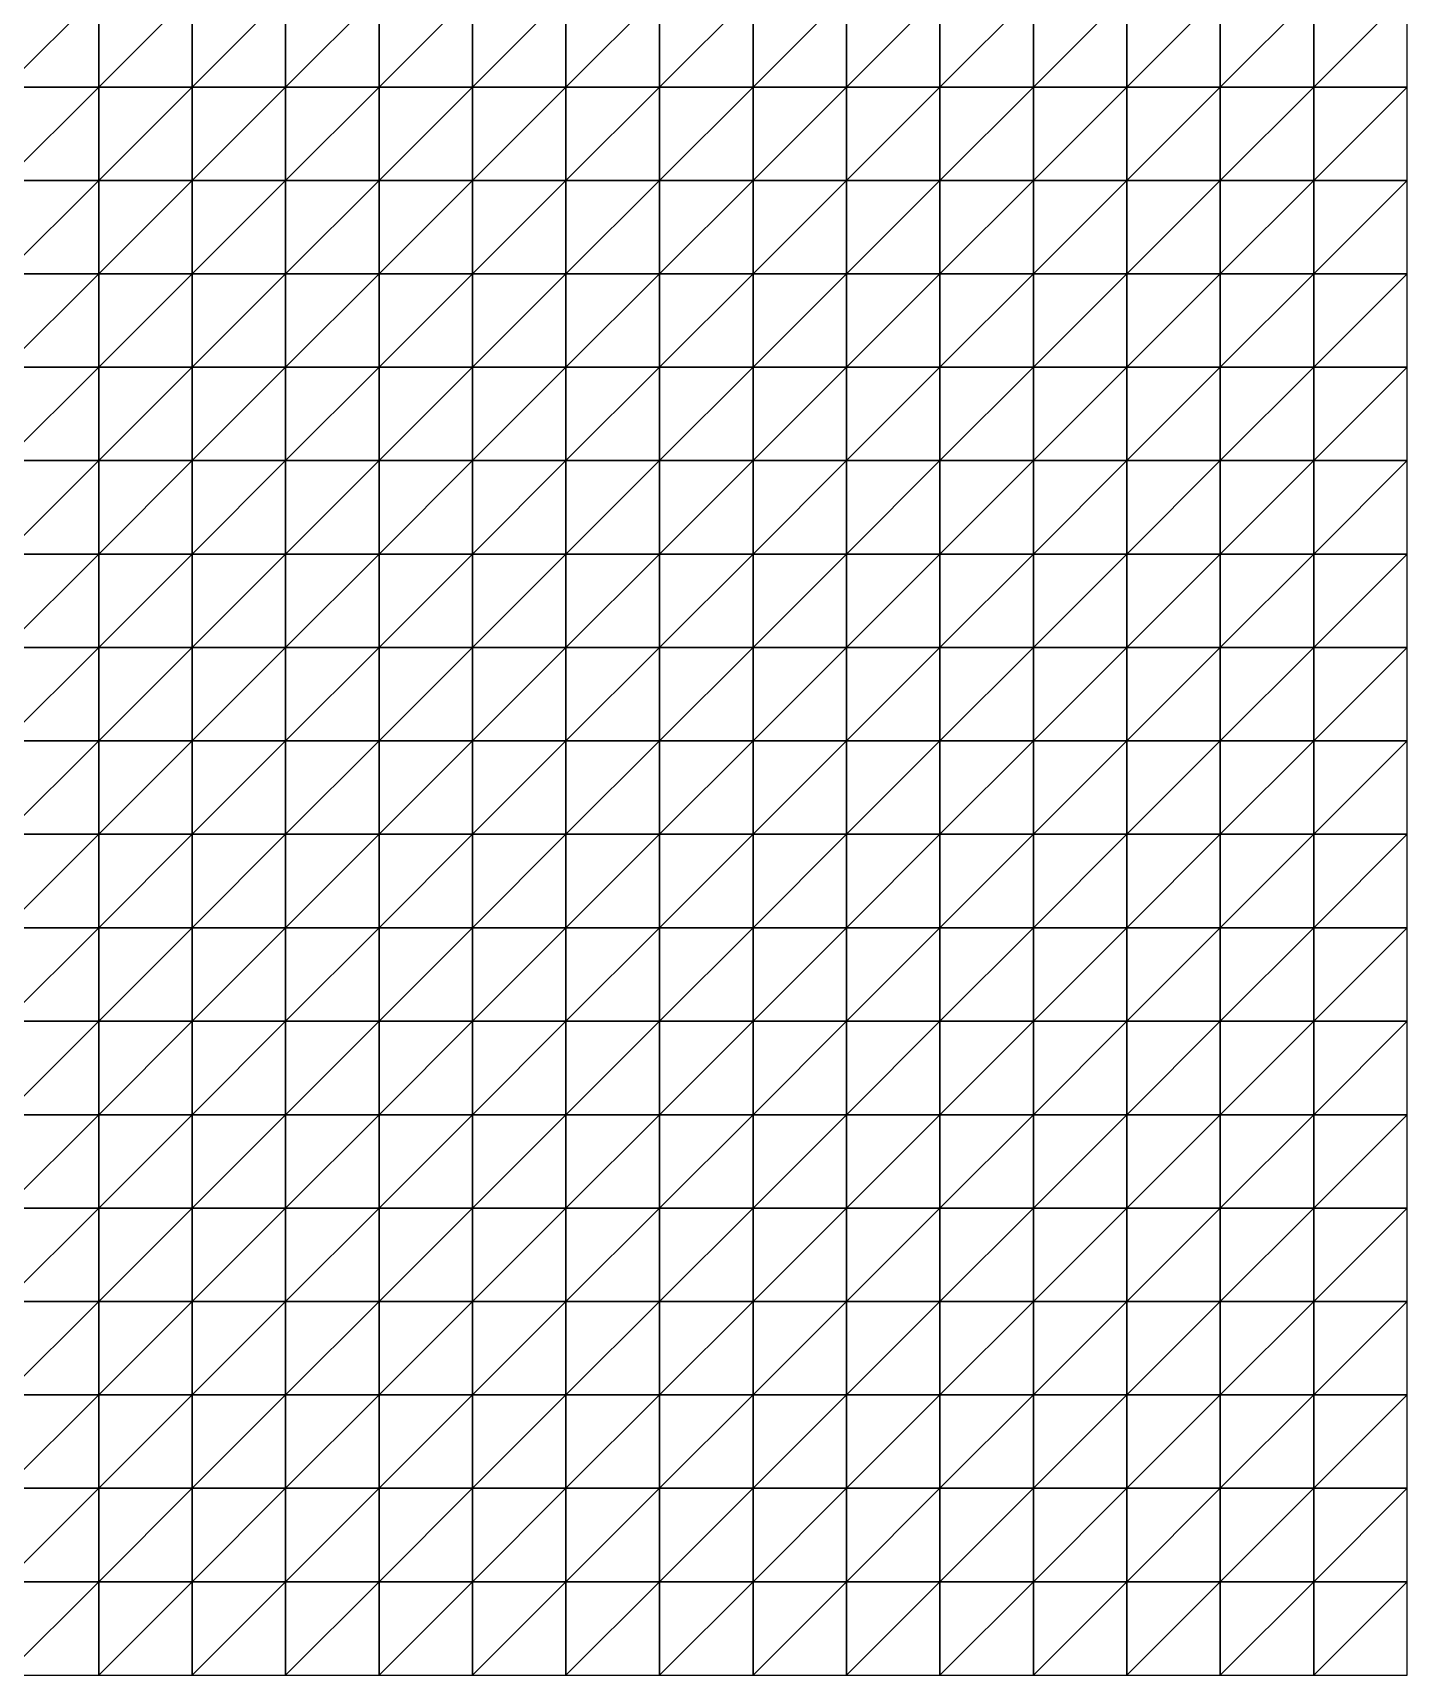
# Model space of a CAD drawing. Header units: metres. Extents: x -3 to 3, y -3 to 3.
# Drawn here: x 2.109 to 3, y -3 to -1.935 of the extents above; entities that cross this region are included whole.
import ezdxf

# ---------------------------------------------------------------- set-up
doc = ezdxf.new("R2010")
doc.units = ezdxf.units.M

msp = doc.modelspace()

# ---------------------------------------------------------------- meshes
at = {"color": 255}
mesh = msp.add_polyface(dxfattribs=at)
corners = [(1.8485, -2.0303, -0.0255), (1.9091, -2.0303, -0.0192), (1.9091, -1.9697, -0.0198), (1.8485, -1.9697, -0.0266), (1.9091, -1.9091, -0.02), (1.8485, -1.9091, -0.0271), (1.9091, -1.8485, -0.0194), (1.9697, -2.0303, -0.0142), (1.9697, -1.9697, -0.0146), (1.9697, -1.9091, -0.0145), (1.9697, -1.8485, -0.0138), (2.0303, -2.0303, -0.0104), (2.0303, -1.9697, -0.0105), (2.0303, -1.9091, -0.0102), (2.0303, -1.8485, -0.0095), (2.0303, -2.0909, -0.01), (2.0909, -2.0909, -0.0072), (2.0909, -2.0303, -0.0074), (2.0909, -1.9697, -0.0074), (2.0909, -1.9091, -0.007), (2.0909, -1.8485, -0.0063), (2.1515, -2.0909, -0.0051), (2.1515, -2.0303, -0.0052), (2.1515, -1.9697, -0.0051), (2.1515, -1.9091, -0.0047), (2.1515, -1.8485, -0.0039), (2.2121, -2.0909, -0.0036), (2.2121, -2.0303, -0.0036), (2.2121, -1.9697, -0.0034), (2.2121, -1.9091, -0.003), (2.2121, -1.8485, -0.0023), (1.9091, -2.0909, -0.0181), (1.9697, -2.0909, -0.0135), (2.2727, -2.0303, -0.0024), (2.2727, -1.9697, -0.0022), (2.2727, -1.9091, -0.0018)]
mesh.append_faces([[corners[k] for k in face] for face in [(0, 1, 2), (3, 2, 4), (5, 4, 6), (1, 7, 8), (2, 8, 9), (4, 9, 10), (7, 11, 12), (8, 12, 13), (9, 13, 14), (15, 16, 17), (11, 17, 18), (12, 18, 19), (13, 19, 20), (16, 21, 22), (17, 22, 23), (18, 23, 24), (19, 24, 25), (21, 26, 27), (22, 27, 28), (23, 28, 29), (24, 29, 30), (31, 7, 1), (1, 8, 2), (2, 9, 4), (32, 11, 7), (7, 12, 8), (8, 13, 9), (15, 17, 11), (11, 18, 12), (12, 19, 13), (16, 22, 17), (17, 23, 18), (18, 24, 19), (21, 27, 22), (22, 28, 23), (23, 29, 24), (26, 33, 27), (27, 34, 28), (28, 35, 29)]], dxfattribs={"color": 111})
mesh = msp.add_polyface(dxfattribs=at)
corners = [(2.2121, -2.0303, -0.0036), (2.2727, -2.0303, -0.0024), (2.2727, -1.9697, -0.0022), (2.2121, -1.9697, -0.0034), (2.2727, -1.9091, -0.0018), (2.2121, -1.9091, -0.003), (2.2727, -1.8485, -0.0012), (2.3333, -2.0303, -0.0015), (2.3333, -1.9697, -0.0013), (2.3333, -1.9091, -0.0009), (2.3333, -1.8485, -0.0004), (2.3939, -2.0303, -0.0009), (2.3939, -1.9697, -0.0007), (2.3939, -1.9091, -0.0004), (2.3939, -1.8485, 0.0001), (2.4545, -2.0303, -0.0005), (2.4545, -1.9697, -0.0003), (2.4545, -1.9091, -0.0001), (2.4545, -1.8485, 0.0003), (2.5152, -2.0303, -0.0003), (2.5152, -1.9697, -0.0001), (2.5152, -1.9091, 0.0001), (2.5152, -1.8485, 0.0005), (2.5758, -2.0303, -0.0001), (2.5758, -1.9697, 0.0001), (2.5758, -1.9091, 0.0003), (2.5758, -1.8485, 0.0005), (2.5152, -2.0909, -0.0004), (2.5758, -2.0909, -0.0002), (2.6364, -2.0303, 0), (2.6364, -1.9697, 0.0001), (2.6364, -1.9091, 0.0003), (2.6364, -1.8485, 0.0005)]
mesh.append_faces([[corners[k] for k in face] for face in [(0, 1, 2), (3, 2, 4), (5, 4, 6), (1, 7, 8), (2, 8, 9), (4, 9, 10), (7, 11, 12), (8, 12, 13), (9, 13, 14), (11, 15, 16), (12, 16, 17), (13, 17, 18), (15, 19, 20), (16, 20, 21), (17, 21, 22), (19, 23, 24), (20, 24, 25), (21, 25, 26), (1, 8, 2), (2, 9, 4), (4, 10, 6), (7, 12, 8), (8, 13, 9), (9, 14, 10), (11, 16, 12), (12, 17, 13), (13, 18, 14), (15, 20, 16), (16, 21, 17), (17, 22, 18), (27, 23, 19), (19, 24, 20), (20, 25, 21), (21, 26, 22), (28, 29, 23), (23, 30, 24), (24, 31, 25), (25, 32, 26)]], dxfattribs={"color": 111})
mesh = msp.add_polyface(dxfattribs=at)
corners = [(2.5758, -2.0303, -0.0001), (2.6364, -2.0303, 0), (2.6364, -1.9697, 0.0001), (2.5758, -1.9697, 0.0001), (2.6364, -1.9091, 0.0003), (2.5758, -1.9091, 0.0003), (2.6364, -1.8485, 0.0005), (2.697, -2.0303, 0.0001), (2.697, -1.9697, 0.0002), (2.697, -1.9091, 0.0003), (2.697, -1.8485, 0.0005), (2.7576, -2.0303, 0.0001), (2.7576, -1.9697, 0.0002), (2.7576, -1.9091, 0.0003), (2.7576, -1.8485, 0.0004), (2.8182, -2.0303, 0.0001), (2.8182, -1.9697, 0.0002), (2.8182, -1.9091, 0.0002), (2.8182, -1.8485, 0.0003), (2.8788, -2.0303, 0.0001), (2.8788, -1.9697, 0.0001), (2.8788, -1.9091, 0.0002), (2.8788, -1.8485, 0.0003), (2.9394, -2.0303, 0.0001), (2.9394, -1.9697, 0.0001), (2.9394, -1.9091, 0.0002), (2.9394, -1.8485, 0.0002), (3, -2.0303, 0.0001), (3, -1.9697, 0.0001), (3, -1.9091, 0.0001), (3, -1.8485, 0.0002), (2.697, -2.0909, 0), (2.7576, -2.0909, 0), (2.8182, -2.0909, 0.0001), (2.8788, -2.0909, 0.0001), (2.9394, -2.0909, 0.0001)]
mesh.append_faces([[corners[k] for k in face] for face in [(0, 1, 2), (3, 2, 4), (5, 4, 6), (1, 7, 8), (2, 8, 9), (4, 9, 10), (7, 11, 12), (8, 12, 13), (9, 13, 14), (11, 15, 16), (12, 16, 17), (13, 17, 18), (15, 19, 20), (16, 20, 21), (17, 21, 22), (19, 23, 24), (20, 24, 25), (21, 25, 26), (23, 27, 28), (24, 28, 29), (25, 29, 30), (1, 8, 2), (2, 9, 4), (4, 10, 6), (31, 11, 7), (7, 12, 8), (8, 13, 9), (32, 15, 11), (11, 16, 12), (12, 17, 13), (33, 19, 15), (15, 20, 16), (16, 21, 17), (34, 23, 19), (19, 24, 20), (20, 25, 21), (35, 27, 23), (23, 28, 24), (24, 29, 25)]], dxfattribs={"color": 111})
mesh = msp.add_polyface(dxfattribs=at)
corners = [(1.8485, -2.2121, -0.0199), (1.9091, -2.2121, -0.0152), (1.9091, -2.1515, -0.0167), (1.8485, -2.1515, -0.022), (1.9091, -2.0909, -0.0181), (1.8485, -2.0909, -0.0239), (1.9091, -2.0303, -0.0192), (1.9091, -2.2727, -0.0136), (1.9697, -2.2727, -0.0103), (1.9697, -2.2121, -0.0115), (1.9697, -2.1515, -0.0126), (1.9697, -2.0909, -0.0135), (1.9697, -2.0303, -0.0142), (2.0303, -2.2727, -0.0077), (2.0303, -2.2121, -0.0086), (2.0303, -2.1515, -0.0093), (2.0303, -2.0909, -0.01), (2.0303, -2.0303, -0.0104), (2.0909, -2.2727, -0.0057), (2.0909, -2.2121, -0.0063), (2.0909, -2.1515, -0.0068), (2.0909, -2.0909, -0.0072), (2.1515, -2.2727, -0.0042), (2.1515, -2.2121, -0.0046), (2.1515, -2.1515, -0.0049), (2.1515, -2.0909, -0.0051), (2.2121, -2.2727, -0.003), (2.2121, -2.2121, -0.0033), (2.2121, -2.1515, -0.0035), (2.2121, -2.0909, -0.0036), (2.2727, -2.2121, -0.0023), (2.2727, -2.1515, -0.0024), (2.2727, -2.0909, -0.0024)]
mesh.append_faces([[corners[k] for k in face] for face in [(0, 1, 2), (3, 2, 4), (5, 4, 6), (7, 8, 9), (1, 9, 10), (2, 10, 11), (4, 11, 12), (8, 13, 14), (9, 14, 15), (10, 15, 16), (11, 16, 17), (13, 18, 19), (14, 19, 20), (15, 20, 21), (18, 22, 23), (19, 23, 24), (20, 24, 25), (22, 26, 27), (23, 27, 28), (24, 28, 29), (7, 9, 1), (1, 10, 2), (2, 11, 4), (8, 14, 9), (9, 15, 10), (10, 16, 11), (13, 19, 14), (14, 20, 15), (15, 21, 16), (18, 23, 19), (19, 24, 20), (20, 25, 21), (22, 27, 23), (23, 28, 24), (24, 29, 25), (26, 30, 27), (27, 31, 28), (28, 32, 29)]], dxfattribs={"color": 111})
mesh = msp.add_polyface(dxfattribs=at)
corners = [(2.2121, -2.2121, -0.0033), (2.2727, -2.2121, -0.0023), (2.2727, -2.1515, -0.0024), (2.2121, -2.1515, -0.0035), (2.2727, -2.0909, -0.0024), (2.2121, -2.0909, -0.0036), (2.2727, -2.0303, -0.0024), (2.3333, -2.2121, -0.0016), (2.3333, -2.1515, -0.0016), (2.3333, -2.0909, -0.0016), (2.3333, -2.0303, -0.0015), (2.3939, -2.2121, -0.0011), (2.3939, -2.1515, -0.0011), (2.3939, -2.0909, -0.001), (2.3939, -2.0303, -0.0009), (2.4545, -2.2121, -0.0007), (2.4545, -2.1515, -0.0007), (2.4545, -2.0909, -0.0006), (2.4545, -2.0303, -0.0005), (2.5152, -2.2121, -0.0004), (2.5152, -2.1515, -0.0004), (2.5152, -2.0909, -0.0004), (2.5152, -2.0303, -0.0003), (2.5758, -2.2121, -0.0003), (2.5758, -2.1515, -0.0002), (2.5758, -2.0909, -0.0002), (2.5758, -2.0303, -0.0001), (2.6364, -2.2121, -0.0002), (2.6364, -2.1515, -0.0001), (2.6364, -2.0909, -0.0001), (2.5152, -2.2727, -0.0004), (2.5758, -2.2727, -0.0003)]
mesh.append_faces([[corners[k] for k in face] for face in [(0, 1, 2), (3, 2, 4), (5, 4, 6), (1, 7, 8), (2, 8, 9), (4, 9, 10), (7, 11, 12), (8, 12, 13), (9, 13, 14), (11, 15, 16), (12, 16, 17), (13, 17, 18), (15, 19, 20), (16, 20, 21), (17, 21, 22), (19, 23, 24), (20, 24, 25), (21, 25, 26), (23, 27, 28), (24, 28, 29), (1, 8, 2), (2, 9, 4), (4, 10, 6), (7, 12, 8), (8, 13, 9), (9, 14, 10), (11, 16, 12), (12, 17, 13), (13, 18, 14), (15, 20, 16), (16, 21, 17), (17, 22, 18), (30, 23, 19), (19, 24, 20), (20, 25, 21), (31, 27, 23), (23, 28, 24), (24, 29, 25)]], dxfattribs={"color": 111})
mesh = msp.add_polyface(dxfattribs=at)
corners = [(2.5758, -2.0909, -0.0002), (2.6364, -2.0909, -0.0001), (2.6364, -2.0303, 0), (2.6364, -2.2121, -0.0002), (2.697, -2.2121, -0.0001), (2.697, -2.1515, 0), (2.6364, -2.1515, -0.0001), (2.697, -2.0909, 0), (2.697, -2.0303, 0.0001), (2.7576, -2.2121, 0), (2.7576, -2.1515, 0), (2.7576, -2.0909, 0), (2.7576, -2.0303, 0.0001), (2.8182, -2.2121, 0), (2.8182, -2.1515, 0), (2.8182, -2.0909, 0.0001), (2.8182, -2.0303, 0.0001), (2.8788, -2.2121, 0), (2.8788, -2.1515, 0), (2.8788, -2.0909, 0.0001), (2.8788, -2.0303, 0.0001), (2.9394, -2.2121, 0), (2.9394, -2.1515, 0), (2.9394, -2.0909, 0.0001), (2.9394, -2.0303, 0.0001), (3, -2.2121, 0), (3, -2.1515, 0), (3, -2.0909, 0), (3, -2.0303, 0.0001), (2.6364, -2.2727, -0.0002), (2.697, -2.2727, -0.0001), (2.7576, -2.2727, 0), (2.8182, -2.2727, 0), (2.8788, -2.2727, 0), (2.9394, -2.2727, 0)]
mesh.append_faces([[corners[k] for k in face] for face in [(0, 1, 2), (3, 4, 5), (6, 5, 7), (1, 7, 8), (4, 9, 10), (5, 10, 11), (7, 11, 12), (9, 13, 14), (10, 14, 15), (11, 15, 16), (13, 17, 18), (14, 18, 19), (15, 19, 20), (17, 21, 22), (18, 22, 23), (19, 23, 24), (21, 25, 26), (22, 26, 27), (23, 27, 28), (29, 4, 3), (3, 5, 6), (6, 7, 1), (1, 8, 2), (30, 9, 4), (4, 10, 5), (5, 11, 7), (31, 13, 9), (9, 14, 10), (10, 15, 11), (32, 17, 13), (13, 18, 14), (14, 19, 15), (33, 21, 17), (17, 22, 18), (18, 23, 19), (34, 25, 21), (21, 26, 22), (22, 27, 23)]], dxfattribs={"color": 111})
mesh = msp.add_polyface(dxfattribs=at)
corners = [(2.2121, -2.3333, -0.0027), (2.2727, -2.3333, -0.0019), (2.2727, -2.2727, -0.0021), (2.2121, -2.2727, -0.003), (2.2727, -2.2121, -0.0023), (2.2727, -2.3939, -0.0017), (2.3333, -2.3939, -0.0012), (2.3333, -2.3333, -0.0013), (2.3333, -2.2727, -0.0015), (2.3333, -2.2121, -0.0016), (2.3939, -2.3939, -0.0008), (2.3939, -2.3333, -0.0009), (2.3939, -2.2727, -0.001), (2.3939, -2.2121, -0.0011), (2.4545, -2.3939, -0.0006), (2.4545, -2.3333, -0.0006), (2.4545, -2.2727, -0.0007), (2.4545, -2.2121, -0.0007), (2.5152, -2.3939, -0.0004), (2.5152, -2.3333, -0.0004), (2.5152, -2.2727, -0.0004), (2.5152, -2.2121, -0.0004), (2.5758, -2.3939, -0.0002), (2.5758, -2.3333, -0.0003), (2.5758, -2.2727, -0.0003), (2.5758, -2.2121, -0.0003), (2.6364, -2.3939, -0.0002), (2.6364, -2.3333, -0.0002), (2.3939, -2.4545, -0.0007), (2.4545, -2.4545, -0.0005), (2.5152, -2.4545, -0.0003), (2.5758, -2.4545, -0.0002), (2.6364, -2.2727, -0.0002)]
mesh.append_faces([[corners[k] for k in face] for face in [(0, 1, 2), (3, 2, 4), (5, 6, 7), (1, 7, 8), (2, 8, 9), (6, 10, 11), (7, 11, 12), (8, 12, 13), (10, 14, 15), (11, 15, 16), (12, 16, 17), (14, 18, 19), (15, 19, 20), (16, 20, 21), (18, 22, 23), (19, 23, 24), (20, 24, 25), (22, 26, 27), (5, 7, 1), (1, 8, 2), (2, 9, 4), (6, 11, 7), (7, 12, 8), (8, 13, 9), (28, 14, 10), (10, 15, 11), (11, 16, 12), (12, 17, 13), (29, 18, 14), (14, 19, 15), (15, 20, 16), (16, 21, 17), (30, 22, 18), (18, 23, 19), (19, 24, 20), (31, 26, 22), (22, 27, 23), (23, 32, 24)]], dxfattribs={"color": 111})
mesh = msp.add_polyface(dxfattribs=at)
corners = [(2.5758, -2.3333, -0.0003), (2.6364, -2.3333, -0.0002), (2.6364, -2.2727, -0.0002), (2.5758, -2.2727, -0.0003), (2.6364, -2.2121, -0.0002), (2.6364, -2.5758, -0.0001), (2.697, -2.5758, -0.0001), (2.697, -2.5152, -0.0001), (2.6364, -2.5152, -0.0001), (2.697, -2.4545, -0.0001), (2.6364, -2.4545, -0.0001), (2.697, -2.3939, -0.0001), (2.6364, -2.3939, -0.0002), (2.697, -2.3333, -0.0001), (2.697, -2.2727, -0.0001), (2.697, -2.2121, -0.0001), (2.7576, -2.5758, 0), (2.7576, -2.5152, -0.0001), (2.7576, -2.4545, -0.0001), (2.7576, -2.3939, -0.0001), (2.7576, -2.3333, -0.0001), (2.7576, -2.2727, 0), (2.7576, -2.2121, 0), (2.8182, -2.5758, 0), (2.8182, -2.5152, 0), (2.8182, -2.4545, 0), (2.8182, -2.3939, 0), (2.8182, -2.3333, 0), (2.8182, -2.2727, 0), (2.8182, -2.2121, 0), (2.6364, -2.6364, -0.0001), (2.697, -2.6364, -0.0001), (2.7576, -2.6364, 0)]
mesh.append_faces([[corners[k] for k in face] for face in [(0, 1, 2), (3, 2, 4), (5, 6, 7), (8, 7, 9), (10, 9, 11), (12, 11, 13), (1, 13, 14), (2, 14, 15), (6, 16, 17), (7, 17, 18), (9, 18, 19), (11, 19, 20), (13, 20, 21), (14, 21, 22), (16, 23, 24), (17, 24, 25), (18, 25, 26), (19, 26, 27), (20, 27, 28), (21, 28, 29), (30, 6, 5), (5, 7, 8), (8, 9, 10), (10, 11, 12), (12, 13, 1), (1, 14, 2), (31, 16, 6), (6, 17, 7), (7, 18, 9), (9, 19, 11), (11, 20, 13), (13, 21, 14), (32, 23, 16), (16, 24, 17), (17, 25, 18), (18, 26, 19), (19, 27, 20), (20, 28, 21)]], dxfattribs={"color": 111})
mesh = msp.add_polyface(dxfattribs=at)
corners = [(2.8182, -2.6364, 0), (2.8788, -2.6364, 0), (2.8788, -2.5758, 0), (2.8182, -2.5758, 0), (2.8788, -2.5152, 0), (2.8182, -2.5152, 0), (2.8788, -2.4545, 0), (2.8182, -2.4545, 0), (2.8788, -2.3939, 0), (2.8182, -2.3939, 0), (2.8788, -2.3333, 0), (2.8182, -2.3333, 0), (2.8788, -2.2727, 0), (2.8182, -2.2727, 0), (2.8788, -2.2121, 0), (2.9394, -2.6364, 0), (2.9394, -2.5758, 0), (2.9394, -2.5152, 0), (2.9394, -2.4545, 0), (2.9394, -2.3939, 0), (2.9394, -2.3333, 0), (2.9394, -2.2727, 0), (2.9394, -2.2121, 0), (3, -2.6364, 0), (3, -2.5758, 0), (3, -2.5152, 0), (3, -2.4545, 0), (3, -2.3939, 0), (3, -2.3333, 0), (3, -2.2727, 0), (3, -2.2121, 0)]
mesh.append_faces([[corners[k] for k in face] for face in [(0, 1, 2), (3, 2, 4), (5, 4, 6), (7, 6, 8), (9, 8, 10), (11, 10, 12), (13, 12, 14), (1, 15, 16), (2, 16, 17), (4, 17, 18), (6, 18, 19), (8, 19, 20), (10, 20, 21), (12, 21, 22), (15, 23, 24), (16, 24, 25), (17, 25, 26), (18, 26, 27), (19, 27, 28), (20, 28, 29), (21, 29, 30), (0, 2, 3), (3, 4, 5), (5, 6, 7), (7, 8, 9), (9, 10, 11), (11, 12, 13), (1, 16, 2), (2, 17, 4), (4, 18, 6), (6, 19, 8), (8, 20, 10), (10, 21, 12), (15, 24, 16), (16, 25, 17), (17, 26, 18), (18, 27, 19), (19, 28, 20), (20, 29, 21)]], dxfattribs={"color": 111})
mesh = msp.add_polyface(dxfattribs=at)
corners = [(2.0303, -2.5152, -0.0043), (2.0909, -2.5152, -0.0032), (2.0909, -2.4545, -0.0038), (2.0303, -2.4545, -0.0051), (2.0909, -2.3939, -0.0044), (2.0303, -2.3939, -0.006), (2.0909, -2.3333, -0.0051), (2.0303, -2.3333, -0.0068), (2.0909, -2.2727, -0.0057), (2.0909, -2.6364, -0.0023), (2.1515, -2.6364, -0.0017), (2.1515, -2.5758, -0.002), (2.0909, -2.5758, -0.0027), (2.1515, -2.5152, -0.0024), (2.1515, -2.4545, -0.0028), (2.1515, -2.3939, -0.0033), (2.1515, -2.3333, -0.0037), (2.1515, -2.2727, -0.0042), (2.2121, -2.6364, -0.0012), (2.2121, -2.5758, -0.0015), (2.2121, -2.5152, -0.0018), (2.2121, -2.4545, -0.0021), (2.2121, -2.3939, -0.0024), (2.2121, -2.3333, -0.0027), (2.2121, -2.2727, -0.003), (2.2727, -2.6364, -0.0009), (2.2727, -2.5758, -0.0011), (2.2727, -2.5152, -0.0013), (2.2727, -2.4545, -0.0015), (2.2727, -2.3939, -0.0017), (2.2727, -2.3333, -0.0019), (2.2727, -2.2727, -0.0021)]
mesh.append_faces([[corners[k] for k in face] for face in [(0, 1, 2), (3, 2, 4), (5, 4, 6), (7, 6, 8), (9, 10, 11), (12, 11, 13), (1, 13, 14), (2, 14, 15), (4, 15, 16), (6, 16, 17), (10, 18, 19), (11, 19, 20), (13, 20, 21), (14, 21, 22), (15, 22, 23), (16, 23, 24), (18, 25, 26), (19, 26, 27), (20, 27, 28), (21, 28, 29), (22, 29, 30), (9, 11, 12), (12, 13, 1), (1, 14, 2), (2, 15, 4), (4, 16, 6), (6, 17, 8), (10, 19, 11), (11, 20, 13), (13, 21, 14), (14, 22, 15), (15, 23, 16), (16, 24, 17), (18, 26, 19), (19, 27, 20), (20, 28, 21), (21, 29, 22), (22, 30, 23), (23, 31, 24)]], dxfattribs={"color": 111})
mesh = msp.add_polyface(dxfattribs=at)
corners = [(2.2727, -2.5758, -0.0011), (2.3333, -2.5758, -0.0008), (2.3333, -2.5152, -0.0009), (2.2727, -2.5152, -0.0013), (2.3333, -2.4545, -0.0011), (2.2727, -2.4545, -0.0015), (2.3333, -2.3939, -0.0012), (2.3939, -2.5758, -0.0005), (2.3939, -2.5152, -0.0006), (2.3939, -2.4545, -0.0007), (2.3939, -2.3939, -0.0008), (2.4545, -2.5758, -0.0004), (2.4545, -2.5152, -0.0004), (2.4545, -2.4545, -0.0005), (2.4545, -2.3939, -0.0006), (2.5152, -2.5758, -0.0003), (2.5152, -2.5152, -0.0003), (2.5152, -2.4545, -0.0003), (2.5152, -2.3939, -0.0004), (2.5758, -2.5758, -0.0002), (2.5758, -2.5152, -0.0002), (2.5758, -2.4545, -0.0002), (2.5758, -2.3939, -0.0002), (2.6364, -2.5758, -0.0001), (2.6364, -2.5152, -0.0001), (2.6364, -2.4545, -0.0001), (2.6364, -2.3939, -0.0002), (2.2727, -2.6364, -0.0009), (2.2727, -2.3939, -0.0017), (2.3333, -2.6364, -0.0006), (2.3939, -2.6364, -0.0004), (2.4545, -2.6364, -0.0003), (2.5152, -2.6364, -0.0002), (2.5758, -2.6364, -0.0001)]
mesh.append_faces([[corners[k] for k in face] for face in [(0, 1, 2), (3, 2, 4), (5, 4, 6), (1, 7, 8), (2, 8, 9), (4, 9, 10), (7, 11, 12), (8, 12, 13), (9, 13, 14), (11, 15, 16), (12, 16, 17), (13, 17, 18), (15, 19, 20), (16, 20, 21), (17, 21, 22), (19, 23, 24), (20, 24, 25), (21, 25, 26), (27, 1, 0), (0, 2, 3), (3, 4, 5), (5, 6, 28), (29, 7, 1), (1, 8, 2), (2, 9, 4), (4, 10, 6), (30, 11, 7), (7, 12, 8), (8, 13, 9), (31, 15, 11), (11, 16, 12), (12, 17, 13), (32, 19, 15), (15, 20, 16), (16, 21, 17), (33, 23, 19), (19, 24, 20), (20, 25, 21)]], dxfattribs={"color": 111})
mesh = msp.add_polyface(dxfattribs=at)
corners = [(2.2727, -2.7576, -0.0006), (2.3333, -2.7576, -0.0004), (2.3333, -2.697, -0.0005), (2.2727, -2.697, -0.0007), (2.3333, -2.6364, -0.0006), (2.2727, -2.6364, -0.0009), (2.3333, -2.5758, -0.0008), (2.3939, -2.7576, -0.0003), (2.3939, -2.697, -0.0004), (2.3939, -2.6364, -0.0004), (2.3939, -2.5758, -0.0005), (2.3939, -2.8182, -0.0002), (2.4545, -2.8182, -0.0002), (2.4545, -2.7576, -0.0002), (2.4545, -2.697, -0.0003), (2.4545, -2.6364, -0.0003), (2.4545, -2.5758, -0.0004), (2.5152, -2.8182, -0.0001), (2.5152, -2.7576, -0.0001), (2.5152, -2.697, -0.0002), (2.5152, -2.6364, -0.0002), (2.5152, -2.5758, -0.0003), (2.5758, -2.8182, -0.0001), (2.5758, -2.7576, -0.0001), (2.5758, -2.697, -0.0001), (2.5758, -2.6364, -0.0001), (2.5758, -2.5758, -0.0002), (2.6364, -2.8182, -0.0001), (2.6364, -2.7576, -0.0001), (2.6364, -2.697, -0.0001), (2.2727, -2.8182, -0.0005), (2.3333, -2.8182, -0.0003), (2.6364, -2.6364, -0.0001)]
mesh.append_faces([[corners[k] for k in face] for face in [(0, 1, 2), (3, 2, 4), (5, 4, 6), (1, 7, 8), (2, 8, 9), (4, 9, 10), (11, 12, 13), (7, 13, 14), (8, 14, 15), (9, 15, 16), (12, 17, 18), (13, 18, 19), (14, 19, 20), (15, 20, 21), (17, 22, 23), (18, 23, 24), (19, 24, 25), (20, 25, 26), (22, 27, 28), (23, 28, 29), (30, 1, 0), (0, 2, 3), (3, 4, 5), (31, 7, 1), (1, 8, 2), (2, 9, 4), (11, 13, 7), (7, 14, 8), (8, 15, 9), (12, 18, 13), (13, 19, 14), (14, 20, 15), (17, 23, 18), (18, 24, 19), (19, 25, 20), (22, 28, 23), (23, 29, 24), (24, 32, 25)]], dxfattribs={"color": 111})
mesh = msp.add_polyface(dxfattribs=at)
corners = [(2.5758, -2.697, -0.0001), (2.6364, -2.697, -0.0001), (2.6364, -2.6364, -0.0001), (2.5758, -2.6364, -0.0001), (2.6364, -2.5758, -0.0001), (2.6364, -3, 0), (2.697, -3, 0), (2.697, -2.9394, 0), (2.6364, -2.9394, 0), (2.697, -2.8788, 0), (2.6364, -2.8788, 0), (2.697, -2.8182, 0), (2.6364, -2.8182, -0.0001), (2.697, -2.7576, 0), (2.6364, -2.7576, -0.0001), (2.697, -2.697, -0.0001), (2.697, -2.6364, -0.0001), (2.697, -2.5758, -0.0001), (2.7576, -3, 0), (2.7576, -2.9394, 0), (2.7576, -2.8788, 0), (2.7576, -2.8182, 0), (2.7576, -2.7576, 0), (2.7576, -2.697, 0), (2.7576, -2.6364, 0), (2.7576, -2.5758, 0), (2.8182, -3, 0), (2.8182, -2.9394, 0), (2.8182, -2.8788, 0), (2.8182, -2.8182, 0), (2.8182, -2.7576, 0), (2.8182, -2.697, 0), (2.8182, -2.6364, 0)]
mesh.append_faces([[corners[k] for k in face] for face in [(0, 1, 2), (3, 2, 4), (5, 6, 7), (8, 7, 9), (10, 9, 11), (12, 11, 13), (14, 13, 15), (1, 15, 16), (2, 16, 17), (6, 18, 19), (7, 19, 20), (9, 20, 21), (11, 21, 22), (13, 22, 23), (15, 23, 24), (16, 24, 25), (18, 26, 27), (19, 27, 28), (20, 28, 29), (21, 29, 30), (5, 7, 8), (8, 9, 10), (10, 11, 12), (12, 13, 14), (14, 15, 1), (1, 16, 2), (6, 19, 7), (7, 20, 9), (9, 21, 11), (11, 22, 13), (13, 23, 15), (15, 24, 16), (18, 27, 19), (19, 28, 20), (20, 29, 21), (21, 30, 22), (22, 31, 23), (23, 32, 24)]], dxfattribs={"color": 111})
mesh = msp.add_polyface(dxfattribs=at)
corners = [(2.7576, -2.7576, 0), (2.8182, -2.7576, 0), (2.8182, -2.697, 0), (2.7576, -2.697, 0), (2.8182, -2.6364, 0), (2.7576, -2.6364, 0), (2.8182, -2.5758, 0), (2.8182, -3, 0), (2.8788, -3, 0), (2.8788, -2.9394, 0), (2.8182, -2.9394, 0), (2.8788, -2.8788, 0), (2.8182, -2.8788, 0), (2.8788, -2.8182, 0), (2.8182, -2.8182, 0), (2.8788, -2.7576, 0), (2.8788, -2.697, 0), (2.8788, -2.6364, 0), (2.9394, -3, 0), (2.9394, -2.9394, 0), (2.9394, -2.8788, 0), (2.9394, -2.8182, 0), (2.9394, -2.7576, 0), (2.9394, -2.697, 0), (2.9394, -2.6364, 0), (3, -3, 0), (3, -2.9394, 0), (3, -2.8788, 0), (3, -2.8182, 0), (3, -2.7576, 0), (3, -2.697, 0), (3, -2.6364, 0)]
mesh.append_faces([[corners[k] for k in face] for face in [(0, 1, 2), (3, 2, 4), (5, 4, 6), (7, 8, 9), (10, 9, 11), (12, 11, 13), (14, 13, 15), (1, 15, 16), (2, 16, 17), (8, 18, 19), (9, 19, 20), (11, 20, 21), (13, 21, 22), (15, 22, 23), (16, 23, 24), (18, 25, 26), (19, 26, 27), (20, 27, 28), (21, 28, 29), (22, 29, 30), (23, 30, 31), (7, 9, 10), (10, 11, 12), (12, 13, 14), (14, 15, 1), (1, 16, 2), (2, 17, 4), (8, 19, 9), (9, 20, 11), (11, 21, 13), (13, 22, 15), (15, 23, 16), (16, 24, 17), (18, 26, 19), (19, 27, 20), (20, 28, 21), (21, 29, 22), (22, 30, 23), (23, 31, 24)]], dxfattribs={"color": 111})
mesh = msp.add_polyface(dxfattribs=at)
corners = [(2.0303, -2.7576, -0.002), (2.0909, -2.7576, -0.0015), (2.0909, -2.697, -0.0018), (2.0303, -2.697, -0.0024), (2.0909, -2.6364, -0.0023), (2.0909, -3, -0.0006), (2.1515, -3, -0.0004), (2.1515, -2.9394, -0.0005), (2.0909, -2.9394, -0.0007), (2.1515, -2.8788, -0.0007), (2.0909, -2.8788, -0.0009), (2.1515, -2.8182, -0.0009), (2.0909, -2.8182, -0.0012), (2.1515, -2.7576, -0.0011), (2.1515, -2.697, -0.0014), (2.1515, -2.6364, -0.0017), (2.2121, -3, -0.0003), (2.2121, -2.9394, -0.0004), (2.2121, -2.8788, -0.0005), (2.2121, -2.8182, -0.0006), (2.2121, -2.7576, -0.0008), (2.2121, -2.697, -0.001), (2.2121, -2.6364, -0.0012), (2.2727, -3, -0.0002), (2.2727, -2.9394, -0.0003), (2.2727, -2.8788, -0.0004), (2.2727, -2.8182, -0.0005), (2.2727, -2.7576, -0.0006), (2.2727, -2.697, -0.0007), (2.2727, -2.6364, -0.0009)]
mesh.append_faces([[corners[k] for k in face] for face in [(0, 1, 2), (3, 2, 4), (5, 6, 7), (8, 7, 9), (10, 9, 11), (12, 11, 13), (1, 13, 14), (2, 14, 15), (6, 16, 17), (7, 17, 18), (9, 18, 19), (11, 19, 20), (13, 20, 21), (14, 21, 22), (16, 23, 24), (17, 24, 25), (18, 25, 26), (19, 26, 27), (20, 27, 28), (21, 28, 29), (5, 7, 8), (8, 9, 10), (10, 11, 12), (12, 13, 1), (1, 14, 2), (2, 15, 4), (6, 17, 7), (7, 18, 9), (9, 19, 11), (11, 20, 13), (13, 21, 14), (14, 22, 15), (16, 24, 17), (17, 25, 18), (18, 26, 19), (19, 27, 20), (20, 28, 21), (21, 29, 22)]], dxfattribs={"color": 111})
mesh = msp.add_polyface(dxfattribs=at)
corners = [(2.2727, -3, -0.0002), (2.3333, -3, -0.0002), (2.3333, -2.9394, -0.0002), (2.2727, -2.9394, -0.0003), (2.3333, -2.8788, -0.0003), (2.2727, -2.8788, -0.0004), (2.3333, -2.8182, -0.0003), (2.2727, -2.8182, -0.0005), (2.3333, -2.7576, -0.0004), (2.3939, -3, -0.0001), (2.3939, -2.9394, -0.0001), (2.3939, -2.8788, -0.0002), (2.3939, -2.8182, -0.0002), (2.3939, -2.7576, -0.0003), (2.4545, -3, -0.0001), (2.4545, -2.9394, -0.0001), (2.4545, -2.8788, -0.0001), (2.4545, -2.8182, -0.0002), (2.5152, -3, -0.0001), (2.5152, -2.9394, -0.0001), (2.5152, -2.8788, -0.0001), (2.5152, -2.8182, -0.0001), (2.5758, -3, 0), (2.5758, -2.9394, 0), (2.5758, -2.8788, -0.0001), (2.5758, -2.8182, -0.0001), (2.6364, -3, 0), (2.6364, -2.9394, 0), (2.6364, -2.8788, 0), (2.6364, -2.8182, -0.0001)]
mesh.append_faces([[corners[k] for k in face] for face in [(0, 1, 2), (3, 2, 4), (5, 4, 6), (7, 6, 8), (1, 9, 10), (2, 10, 11), (4, 11, 12), (6, 12, 13), (9, 14, 15), (10, 15, 16), (11, 16, 17), (14, 18, 19), (15, 19, 20), (16, 20, 21), (18, 22, 23), (19, 23, 24), (20, 24, 25), (22, 26, 27), (23, 27, 28), (24, 28, 29), (0, 2, 3), (3, 4, 5), (5, 6, 7), (1, 10, 2), (2, 11, 4), (4, 12, 6), (9, 15, 10), (10, 16, 11), (11, 17, 12), (14, 19, 15), (15, 20, 16), (16, 21, 17), (18, 23, 19), (19, 24, 20), (20, 25, 21), (22, 27, 23), (23, 28, 24), (24, 29, 25)]], dxfattribs={"color": 111})

doc.saveas('drawing.dxf')
